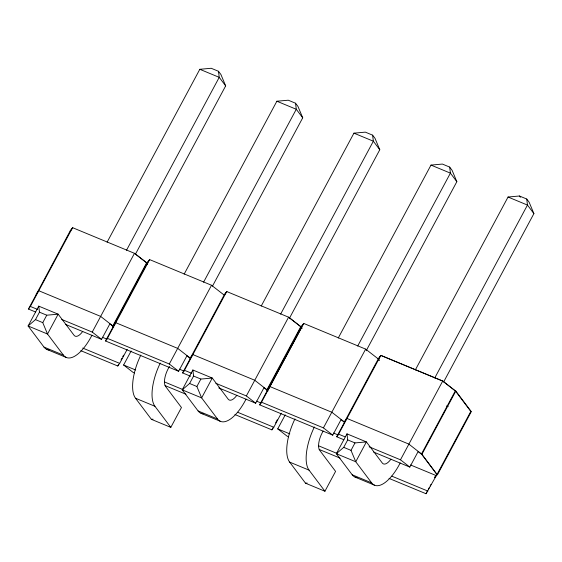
<?xml version="1.0" encoding="UTF-8"?>
<svg xmlns="http://www.w3.org/2000/svg" width="562" height="562" viewBox="0 0 562 562"><rect width="100%" height="100%" fill="white"/><g stroke="black" fill="none" stroke-linecap="round" stroke-linejoin="round"><path stroke-width="0.84" d="M35.687 312.043L28.458 309.051L70.025 231.2L72.589 227.673L134.557 253.357L147.167 263.22M28.458 309.051L30.355 306.438L72.589 227.673M82.726 331.418A14.408 5.929 -67.5 0 1 74.044 335.275L58.16 314.179L38.743 306.135L28.1 325.981L43.984 347.077A37.471 15.406 -67.5 0 0 49.042 349.922M91.971 335.212L91.149 336.757A37.471 15.406 -67.5 0 1 63.401 355.121L47.517 334.025L28.1 325.981L35.483 319.623L39.473 312.177L38.743 306.135M42.761 322.637L46.751 315.198L58.16 314.179L47.517 334.025L42.761 322.637L35.483 319.623M107.096 242.201L199.812 69.295L211.214 68.276L218.499 71.297L220.908 74.5L225.664 85.888L135.435 254.165M126.513 250.252L219.229 77.345L218.499 71.297M101.574 339.35L92.245 332.079L134.48 253.314L147.089 263.135L113.166 326.396L109.885 323.838L101.574 339.35L65.417 324.365M190.616 376.245L182.58 372.915L190.89 357.411L190.23 358.324L186.949 355.774L178.632 371.278L105.515 340.979L113.833 325.475L113.166 326.396M105.515 340.979L107.412 338.366L149.647 259.602L211.488 285.236L224.147 295.064L190.23 358.324M80.802 350.674L117.774 365.995L118.603 364.45M121.09 359.821L121.919 358.275M122.741 356.73L123.57 355.184M117.774 365.995L119.671 363.382L127.188 349.353M134.55 372.943L132.941 372.283L123.612 365.012L131.136 350.983M184.16 274.137L276.869 101.223L288.278 100.212L295.556 103.225L297.965 106.429L302.721 117.816L212.492 286.093M203.577 282.18L296.286 109.274L295.556 103.225M178.632 371.278L169.303 364.007L211.537 285.243M169.45 366.375L168.207 368.686A14.408 5.929 -67.5 0 0 165.572 386.431L181.456 407.527L170.813 427.373L151.403 419.329L135.519 398.233A37.471 15.406 -67.5 0 1 140.844 355.051M182.58 372.915L184.469 370.295L226.704 291.53L288.678 317.221L301.288 327.084M236.848 395.283A14.408 5.929 -67.5 0 1 228.158 399.139L212.274 378.043L192.857 370L182.221 389.845L198.105 410.941A37.471 15.406 -67.5 0 0 203.163 413.787M246.093 399.076L245.264 400.622A37.471 15.406 -67.5 0 1 217.515 418.985L201.639 397.889L182.221 389.845L189.605 383.488L193.595 376.041L192.857 370M196.883 386.501L200.873 379.062L212.274 378.043L201.639 397.889L196.883 386.501L189.605 383.488M261.218 306.065L353.934 133.159L365.335 132.14L372.613 135.161L375.03 138.364L379.779 149.752L289.549 318.029M280.635 314.116L373.351 141.203L372.613 135.161M255.696 403.207L246.36 395.943L288.594 317.179L301.204 327L267.287 390.26L264.007 387.703L255.696 403.207L218.737 387.892M343.93 439.772L336.694 436.772L345.012 421.268L344.344 422.188L341.064 419.631L332.753 435.143L259.637 404.844L267.955 389.34L267.287 390.253M267.786 390.464L301.71 327.203M259.637 404.844L261.534 402.23L303.768 323.459L365.609 349.1L378.268 358.928L379.301 360.298M234.923 414.538L271.896 429.86L273.139 427.542M275.619 422.905L277.277 419.821M271.896 429.86L273.785 427.246L281.309 413.218M288.671 436.807L287.063 436.14L277.733 428.876L285.257 414.847M338.275 337.994L430.991 165.088L442.392 164.069L449.677 167.09L452.087 170.293L456.843 181.681L366.199 350.73M357.692 346.044L450.408 173.138L449.677 167.09M332.753 435.143L323.424 427.872L365.658 349.107M323.15 431.005L322.321 432.55A14.408 5.929 -67.5 0 0 319.694 450.295L335.577 471.392L324.934 491.237L305.517 483.194L289.634 462.097A37.471 15.406 -67.5 0 1 294.966 418.915M344.344 422.188L378.268 358.928L380.825 355.395L442.716 381.043L455.325 390.857L421.409 454.117L418.128 451.567L409.81 467.071L373.66 452.087M336.694 436.772L338.591 434.159L380.825 355.395M390.962 459.147A14.408 5.929 -67.5 0 1 382.279 463.004L366.396 441.908L346.979 433.857L336.336 453.703L352.219 474.799A37.471 15.406 -67.5 0 0 357.284 477.651M400.214 462.94L399.385 464.486A37.471 15.406 -67.5 0 1 371.637 482.849L355.753 461.753L336.336 453.703L343.719 447.345L347.709 439.906L346.979 433.857M351.004 450.366L354.994 442.919L366.396 441.908L355.753 461.753L351.004 450.366L343.719 447.345M415.339 369.929L508.048 197.023L519.457 196.005L526.735 199.025L529.144 202.229L533.9 213.616L443.671 381.886M434.756 377.973L527.465 205.067L526.735 199.025M409.81 467.071L400.481 459.807L442.716 381.043M389.037 478.403L426.017 493.724L427.668 490.633M428.497 489.088L429.326 487.542M430.155 485.997L430.984 484.451M434.707 477.503L435.536 475.958M426.017 493.724L436.885 474.679L470.808 411.419M147.089 263.135L149.647 259.602L146.956 263.009M226.704 291.53L224.147 295.064L226.858 291.587M301.204 326.993L303.768 323.459M70.088 231.179L72.737 227.722M36.137 294.193L38.785 290.737L100.605 316.371L113.215 326.234M190.251 358.057L192.907 354.601L254.719 380.235L267.329 390.098M378.324 358.9L380.98 355.451L442.793 381.078L455.403 390.948L470.921 411.567M344.373 421.914L347.021 418.465L408.841 444.092L421.451 453.963L436.969 474.581L434.855 477.335M113.25 326.199L115.891 322.757L177.775 348.419L190.272 358.149M303.726 323.431L301.077 326.873L302.11 328.25M267.364 390.056L270.013 386.614L331.896 412.283L344.394 422.013M151.403 419.329L153.026 419.182M305.517 483.194L307.147 483.046M199.812 69.295L219.229 77.345L225.664 85.888M276.869 101.223L296.286 109.274L302.721 117.816M353.934 133.159L373.351 141.203L379.779 149.752M430.991 165.088L450.408 173.138L456.843 181.681M508.048 197.023L527.465 205.067L533.9 213.616M446.544 405.961L448.188 406.677M30.355 306.438L37.584 309.43M61.701 319.427L92.245 332.079M107.412 338.366L169.303 364.007M184.469 370.295L191.705 373.294M215.822 383.284L246.36 395.943M261.534 402.23L323.424 427.872M338.591 434.159L345.019 436.829M369.136 446.818L400.481 459.807M102.27 337.221L107.089 339.216M179.334 369.15L184.153 371.152M256.391 401.085L261.211 403.08M333.449 433.014L338.268 435.009M410.513 464.95L436.224 475.6M39.473 312.177L46.751 315.198M193.595 376.041L200.873 379.062M347.709 439.906L354.994 442.919M82.712 348.068L119.671 363.382M123.612 365.012L135.667 370.007M164.589 381.991L183.072 389.649M237.635 412.262L273.785 427.246M277.733 428.876L289.781 433.871M318.71 445.856L337.186 453.513M391.749 476.126L427.907 491.104M165.095 385.602L185.994 394.264M319.216 449.467L340.115 458.121M43.984 347.077L63.401 355.121M198.105 410.941L217.515 418.985M352.219 474.799L371.637 482.849M46.899 349.431L66.316 357.474M201.02 413.288L220.437 421.338M355.142 477.152L374.559 485.196M135.519 398.233L154.936 406.277L170.813 427.373M289.634 462.097L309.051 470.141L324.934 491.237M519.457 196.005L520.419 197.283M301.738 328.159L300.705 326.789L266.788 390.049L267.814 391.419M147.616 264.295L146.584 262.925L112.667 326.185L113.7 327.555M378.107 358.823L379.146 360.207M154.936 406.277A37.471 15.406 -67.5 0 1 160.261 363.094M309.051 470.141A37.471 15.406 -67.5 0 1 314.383 426.958M455.824 391.068L421.907 454.328L437.391 474.89L471.307 411.63L455.824 391.068"/></g></svg>
